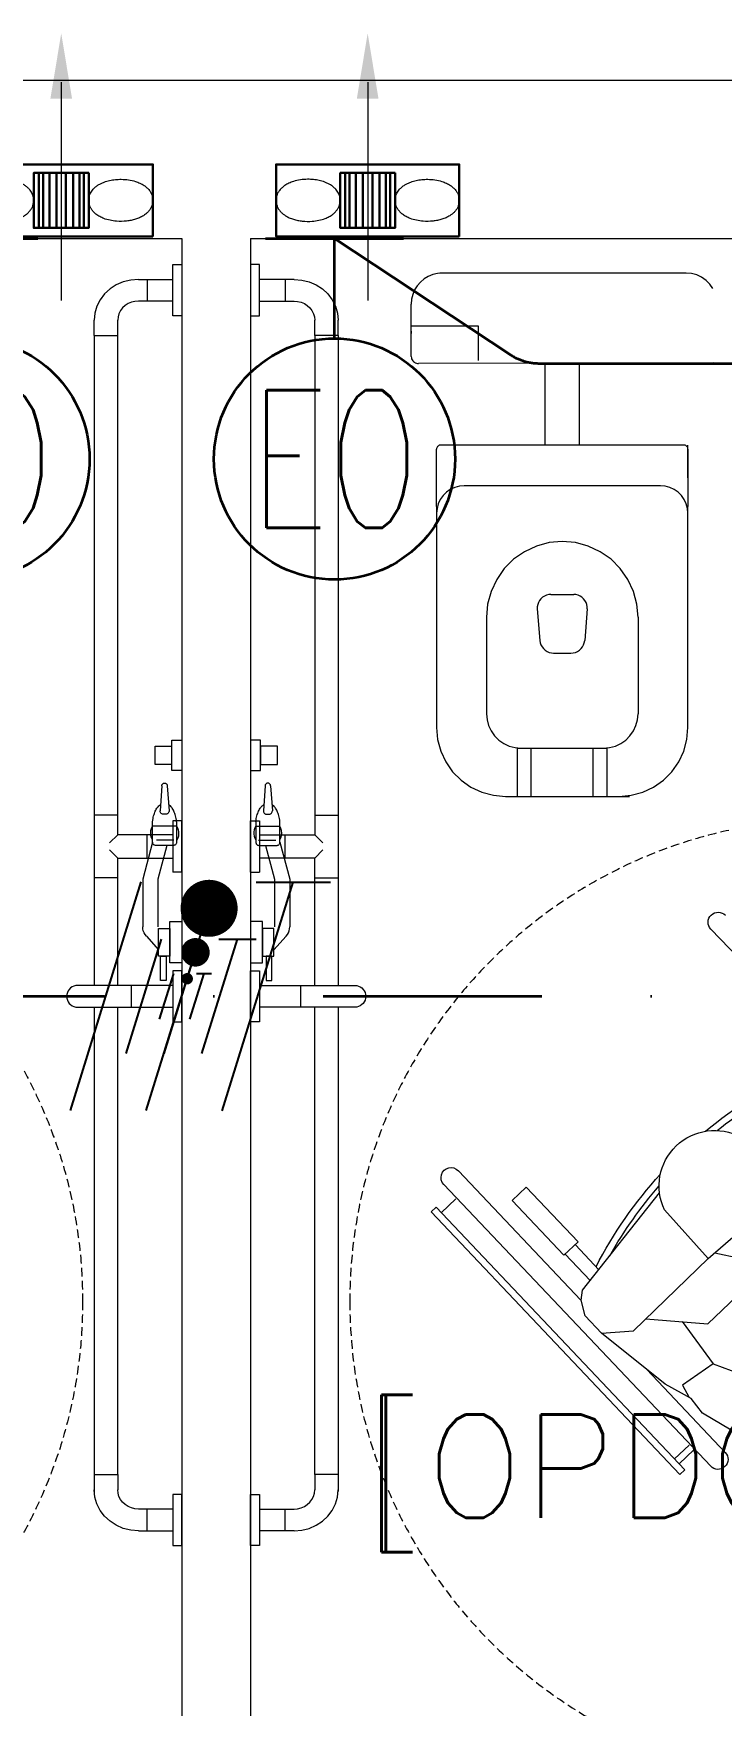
# Model space of a CAD drawing. Header units: inches. Extents: x -12418 to 183584, y -29325 to 19878.
# Drawn here: x 10223 to 11222, y 6443 to 8870 of the extents above; entities that cross this region are included whole.
import ezdxf
from ezdxf.enums import TextEntityAlignment as Align

# ---------------------------------------------------------------- set-up
doc = ezdxf.new("R2010")
doc.units = ezdxf.units.IN
doc.header["$LTSCALE"] = 25
doc.header["$MEASUREMENT"] = 0
for name, pattern in [('00-Ground Floor$0$TRATTEGGIATA', [0.75, 0.5, -0.25]), ('DASHDOT', [25.4, 12.7, -6.35, 0, -6.35]), ('DASHED2', [9.525, 6.35, -3.175])]:
    doc.linetypes.add(name, pattern=pattern)
doc.layers.get('0').update_dxf_attribs({"color": 8})
for name, color, linetype, lineweight in [('00-Ground Floor$0$72_EGR_BASE_TEXT', 252, 'Continuous', 5), ('00-Ground Floor$0$LOADING', 253, 'Continuous', 5), ('00-Ground Floor$0$SANIT', 250, 'Continuous', 5), ('00-Ground Floor$0$Walls', 251, 'Continuous', 5), ('E-LITE-CLNG-CNDT', 6, 'DASHDOT', 35), ('E-POWR-CIRC-NUMB', 6, 'Continuous', 25), ('E-POWR-WALL @ 100', 4, 'Continuous', 35), ('E-POWR-WIRE', 6, 'Continuous', 25), ('E-POWR-WIRE @ 100', 6, 'Continuous', 25), ('E-POWR-WIRE @ 20', 6, 'Continuous', 25), ('E-POWR-WIRE @ 50', 6, 'Continuous', 25)]:
    doc.layers.add(name, color=color, linetype=linetype, lineweight=lineweight)
doc.layers.add('E-POWR-IDEN', color=101, linetype='Continuous')
doc.layers.add('MC-EX-EQPM', color=2, linetype='Continuous')
doc.styles.add('00-Ground Floor$0$SIMPLEX', font='SIMPLEX.shx', dxfattribs={"height": 150})
doc.styles.add('DC_Simplex', font='SIMPLEX.shx', dxfattribs={"width": 0.7})

# ---------------------------------------------------------------- blocks, each defined once
blk = doc.blocks.new('00-Ground Floor$0$Wheelchair')
for p, q in [((10469.2, 3867.5), (10283.1, 4047.1)), ((9896.3, 3862.9), (9997.1, 3968)), ((9734.3, 3910), (9766.8, 3855.1)), ((9838.4, 3870.6), (9823.7, 3909.9)), ((9991.2, 3909.5), (9999, 3873.1)), ((9830, 3774.5), (9709.7, 3888.4)), ((9991.2, 3863.6), (10028.5, 3906.8)), ((9689.7, 3867.2), (10098.6, 3479.7)), ((9838.4, 3870.6), (9807.3, 3826.4)), ((9899.8, 3825.8), (9838.4, 3870.6)), ((9886.2, 3755.3), (9991.2, 3863.6)), ((9903.6, 3773.2), (9896.3, 3862.9)), ((9991.2, 3863.6), (10061.7, 3800.3)), ((9693.1, 3821.6), (9713.3, 3842.9)), ((9700.4, 3814.7), (9720.5, 3836)), ((9766.8, 3855.1), (9787.8, 3838.9)), ((9787.8, 3838.9), (9808.6, 3801)), ((9807.3, 3826.4), (9789.7, 3835.8)), ((9684.7, 3829.6), (9677.9, 3822.3)), ((9677.9, 3822.3), (10058.9, 3461.2)), ((9684.7, 3829.6), (10065.8, 3468.5)), ((9808.6, 3801), (9883.1, 3708.7)), ((9945.2, 3681.2), (10086.4, 3793)), ((9883.1, 3708.7), (9886.2, 3755.3)), ((9883.1, 3708.7), (9907.9, 3685.2)), ((9959.2, 3692.3), (9997.7, 3655.7)), ((10011, 3670.7), (9975, 3704.8)), ((9907.9, 3685.2), (9931, 3679)), ((10118.7, 3500.9), (9930.9, 3678.8)), ((9931, 3679), (9945.2, 3681.2)), ((9996.3, 3654.2), (10015.6, 3674.6)), ((10015.6, 3674.6), (10094.8, 3599.5)), ((10075.5, 3579.1), (9996.3, 3654.2)), ((10094.8, 3599.5), (10075.5, 3579.1)), ((10057.7, 3476.1), (10077.9, 3497.4)), ((10065.8, 3468.5), (10058.9, 3461.2))]:
    blk.add_line(p, q)
at = {"color": 30, "linetype": '00-Ground Floor$0$TRATTEGGIATA'}
blk.add_circle((9928.9, 4043.3), 700, dxfattribs=at)
for centre, radius, start, end in [((9694.4, 4260), 626.4, 320.2511, 335.2615), ((9694.4, 4260), 616.4, 321.5411, 333.0972), ((10097.1, 3872.9), 80.1, 316.0147, 28.3763), ((9699.7, 3877.8), 14.6, 46.5424, 226.5424), ((10479.4, 3878), 14.6, 226.0147, 46.0147), ((10096.6, 3872.4), 80.1, 244.1807, 316.5424), ((9692, 4257.4), 626.4, 297.2956, 312.306), ((9692, 4257.4), 616.4, 299.4599, 311.0159), ((10108.7, 3490.3), 14.6, 226.5424, 46.5424)]:
    blk.add_arc(centre, radius, start, end)
blk = doc.blocks.new('00-Ground Floor')
at = {"layer": '00-Ground Floor$0$SANIT'}
for p, q in [((10424.9, 8460.5, 0), (10424.9, 8534.8, 0)), ((10424.9, 8534.8, 0), (10437.9, 8534.8, 0)), ((10437.9, 8534.8, 0), (10437.9, 8460.5, 0)), ((10550.9, 8534.8, 0), (10537.9, 8534.8, 0)), ((10537.9, 8534.8, 0), (10537.9, 8460.5, 0)), ((10550.9, 8460.5, 0), (10550.9, 8534.8, 0)), ((10809, 8522, 0), (10802.2, 8520.4, 0)), ((10816.1, 8522.6, 0), (10809, 8522, 0)), ((10816.1, 8522.6, 0), (10812.6, 8522.6, 0)), ((11170.1, 8522.6, 0), (10816.1, 8522.6, 0)), ((10993.1, 8522.6, 0), (10828.1, 8522.6, 0)), ((11177.9, 8521.9, 0), (11170.1, 8522.6, 0)), ((11185.5, 8519.9, 0), (11177.9, 8521.9, 0)), ((10333.8, 8499.5, 0), (10325.9, 8492.2, 0)), ((10342.9, 8505.5, 0), (10333.8, 8499.5, 0)), ((10353, 8509.9, 0), (10342.9, 8505.5, 0)), ((10363.8, 8512.5, 0), (10353, 8509.9, 0)), ((10374.9, 8513.4, 0), (10363.8, 8512.5, 0)), ((10374.9, 8513.4, 0), (10423.9, 8513.4, 0)), ((10387.9, 8513.4, 0), (10387.9, 8481.9, 0)), ((10600.9, 8513.4, 0), (10551.9, 8513.4, 0)), ((10587.9, 8513.4, 0), (10587.9, 8481.9, 0)), ((10600.9, 8513.4, 0), (10612, 8512.5, 0)), ((10612, 8512.5, 0), (10622.8, 8509.9, 0)), ((10622.8, 8509.9, 0), (10632.9, 8505.5, 0)), ((10632.9, 8505.5, 0), (10642.1, 8499.5, 0)), ((10642.1, 8499.5, 0), (10649.9, 8492.2, 0)), ((10776, 8498, 0), (10773.3, 8491.4, 0)), ((10779.7, 8504, 0), (10776, 8498, 0)), ((10784.3, 8509.4, 0), (10779.7, 8504, 0)), ((10789.6, 8514, 0), (10784.3, 8509.4, 0)), ((10795.7, 8517.7, 0), (10789.6, 8514, 0)), ((10802.2, 8520.4, 0), (10795.7, 8517.7, 0)), ((11192.6, 8516.5, 0), (11185.5, 8519.9, 0)), ((11199, 8512, 0), (11192.6, 8516.5, 0)), ((11204.6, 8506.5, 0), (11199, 8512, 0)), ((11209.1, 8500.1, 0), (11204.6, 8506.5, 0)), ((10314.8, 8474.4, 0), (10311.9, 8464.4, 0)), ((10319.5, 8483.7, 0), (10314.8, 8474.4, 0)), ((10325.9, 8492.2, 0), (10319.5, 8483.7, 0)), ((10355.7, 8475.4, 0), (10352, 8471.9, 0)), ((10359.9, 8478.2, 0), (10355.7, 8475.4, 0)), ((10364.7, 8480.2, 0), (10359.9, 8478.2, 0)), ((10369.7, 8481.5, 0), (10364.7, 8480.2, 0)), ((10374.9, 8481.9, 0), (10369.7, 8481.5, 0)), ((10423.9, 8481.9, 0), (10374.9, 8481.9, 0)), ((10551.9, 8481.9, 0), (10600.9, 8481.9, 0)), ((10600.9, 8481.9, 0), (10606.1, 8481.5, 0)), ((10606.1, 8481.5, 0), (10611.2, 8480.2, 0)), ((10611.2, 8480.2, 0), (10615.9, 8478.2, 0)), ((10615.9, 8478.2, 0), (10620.2, 8475.4, 0)), ((10620.2, 8475.4, 0), (10623.9, 8471.9, 0)), ((10649.9, 8492.2, 0), (10656.3, 8483.7, 0)), ((10656.3, 8483.7, 0), (10661.1, 8474.4, 0)), ((10661.1, 8474.4, 0), (10663.9, 8464.4, 0)), ((10771.6, 8484.6, 0), (10771.1, 8477.6, 0)), ((10771.1, 8401.3, 0), (10771.1, 8477.6, 0)), ((10773.3, 8491.4, 0), (10771.6, 8484.6, 0)), ((10311.9, 8464.4, 0), (10310.9, 8454.1, 0)), ((10310.9, 8431.8, 0), (10310.9, 8454.1, 0)), ((10345.4, 8458.9, 0), (10344.9, 8454.1, 0)), ((10344.9, 8431.8, 0), (10344.9, 8454.1, 0)), ((10346.7, 8463.6, 0), (10345.4, 8458.9, 0)), ((10349, 8468, 0), (10346.7, 8463.6, 0)), ((10352, 8471.9, 0), (10349, 8468, 0)), ((10437.9, 8460.5, 0), (10424.9, 8460.5, 0)), ((10537.9, 8460.5, 0), (10550.9, 8460.5, 0)), ((10623.9, 8471.9, 0), (10626.9, 8468, 0)), ((10626.9, 8468, 0), (10629.1, 8463.6, 0)), ((10629.1, 8463.6, 0), (10630.5, 8458.9, 0)), ((10630.5, 8458.9, 0), (10630.9, 8454.1, 0)), ((10630.9, 8431.8, 0), (10630.9, 8454.1, 0)), ((10663.9, 8464.4, 0), (10664.9, 8454.1, 0)), ((10664.9, 8431.8, 0), (10664.9, 8454.1, 0)), ((10310.9, 8431.8, 0), (10344.9, 8431.8, 0)), ((10310.9, 8431.8, 0), (10310.9, 7516.2, 0)), ((10344.8, 8431.8, 0), (10344.8, 7707.2, 0)), ((10664.9, 8431.8, 0), (10630.9, 8431.8, 0)), ((10631.1, 8431.8, 0), (10631.1, 7707.2, 0)), ((10664.9, 8431.8, 0), (10664.9, 7516.2, 0)), ((10771.1, 8446.1, 0), (10868.1, 8446.1, 0)), ((10771.1, 8438, 0), (10771.1, 8434.6, 0)), ((10868.1, 8446.1, 0), (10868.1, 8395.6, 0)), ((10771.1, 8401.3, 0), (10771.2, 8399.7, 0)), ((10771.2, 8399.7, 0), (10771.6, 8398.1, 0)), ((10771.6, 8398.1, 0), (10772.3, 8396.6, 0)), ((10772.3, 8396.6, 0), (10773.2, 8395.2, 0)), ((10773.2, 8395.2, 0), (10774.3, 8394, 0)), ((10774.3, 8394, 0), (10775.6, 8393, 0)), ((10775.6, 8393, 0), (10777, 8392.2, 0)), ((10777, 8392.2, 0), (10778.6, 8391.7, 0)), ((10778.6, 8391.7, 0), (10780.2, 8391.4, 0)), ((10780.2, 8391.4, 0), (10781.8, 8391.4, 0)), ((11204.3, 8391.8, 0), (10781.8, 8391.4, 0)), ((10965.3, 8272.9, 0), (10965.3, 8391.6, 0)), ((11015.3, 8272.9, 0), (11015.3, 8391.6, 0)), ((11204.4, 8391.8, 0), (11206, 8391.8, 0)), ((11206, 8391.8, 0), (11207.6, 8392.1, 0)), ((11207.6, 8392.1, 0), (11209.2, 8392.6, 0)), ((10807.9, 8267.9, 0), (10807.8, 8266.9, 0)), ((10807.8, 8225.4, 0), (10807.8, 8266.9, 0)), ((10807.8, 8183.9, 0), (10807.8, 8266.9, 0)), ((10808.2, 8268.9, 0), (10807.9, 8267.9, 0)), ((10808.6, 8269.9, 0), (10808.2, 8268.9, 0)), ((10809.2, 8270.7, 0), (10808.6, 8269.9, 0)), ((10810, 8271.4, 0), (10809.2, 8270.7, 0)), ((10810.8, 8272, 0), (10810, 8271.4, 0)), ((10811.8, 8272.5, 0), (10810.8, 8272, 0)), ((10812.8, 8272.8, 0), (10811.8, 8272.5, 0)), ((10813.8, 8272.9, 0), (10812.8, 8272.8, 0)), ((11166.8, 8272.9, 0), (10813.8, 8272.9, 0)), ((11167.9, 8272.8, 0), (11166.8, 8272.9, 0)), ((11168.9, 8272.5, 0), (11167.9, 8272.8, 0)), ((11169.8, 8272.1, 0), (11168.9, 8272.5, 0)), ((11170.7, 8271.5, 0), (11169.8, 8272.1, 0)), ((11171.4, 8270.7, 0), (11170.7, 8271.5, 0)), ((11172, 8269.9, 0), (11171.4, 8270.7, 0)), ((11172.5, 8268.9, 0), (11172, 8269.9, 0)), ((11172.8, 8267.9, 0), (11172.5, 8268.9, 0)), ((11172.8, 8225.4, 0), (11172.8, 8272.9, 0)), ((11172.8, 8266.9, 0), (11172.8, 8267.9, 0)), ((11172.8, 8266.9, 0), (11172.8, 8183.9, 0)), ((10827.8, 8208.5, 0), (10822.1, 8204.5, 0)), ((10834.2, 8211.4, 0), (10827.8, 8208.5, 0)), ((10840.9, 8213.2, 0), (10834.2, 8211.4, 0)), ((10847.8, 8213.9, 0), (10840.9, 8213.2, 0)), ((11132.8, 8213.9, 0), (10847.8, 8213.9, 0)), ((11139.8, 8213.2, 0), (11132.8, 8213.9, 0)), ((11146.5, 8211.4, 0), (11139.8, 8213.2, 0)), ((11152.8, 8208.5, 0), (11146.5, 8211.4, 0)), ((11158.6, 8204.5, 0), (11152.8, 8208.5, 0)), ((10807.8, 8183.9, 0), (10807.8, 7862.9, 0)), ((10808.5, 8180.8, 0), (10807.8, 8173.9, 0)), ((10810.3, 8187.5, 0), (10808.5, 8180.8, 0)), ((10813.2, 8193.9, 0), (10810.3, 8187.5, 0)), ((10817.2, 8199.6, 0), (10813.2, 8193.9, 0)), ((10822.1, 8204.5, 0), (10817.2, 8199.6, 0)), ((11163.5, 8199.6, 0), (11158.6, 8204.5, 0)), ((11167.5, 8193.9, 0), (11163.5, 8199.6, 0)), ((11170.4, 8187.5, 0), (11167.5, 8193.9, 0)), ((11172.2, 8180.8, 0), (11170.4, 8187.5, 0)), ((11172.8, 8173.9, 0), (11172.2, 8180.8, 0)), ((11172.8, 7862.9, 0), (11172.8, 8183.9, 0)), ((10990.3, 8132.9, 0), (10971.2, 8131.2, 0)), ((11009.4, 8131.2, 0), (10990.3, 8132.9, 0)), ((10935.3, 8118.1, 0), (10919.6, 8107.1, 0)), ((10952.7, 8126.2, 0), (10935.3, 8118.1, 0)), ((10971.2, 8131.2, 0), (10952.7, 8126.2, 0)), ((11028, 8126.2, 0), (11009.4, 8131.2, 0)), ((11045.3, 8118.1, 0), (11028, 8126.2, 0)), ((11061.1, 8107.1, 0), (11045.3, 8118.1, 0)), ((10906.1, 8093.6, 0), (10895.1, 8077.9, 0)), ((10919.6, 8107.1, 0), (10906.1, 8093.6, 0)), ((11074.6, 8093.6, 0), (11061.1, 8107.1, 0)), ((11085.6, 8077.9, 0), (11074.6, 8093.6, 0)), ((10887, 8060.5, 0), (10882, 8042, 0)), ((10895.1, 8077.9, 0), (10887, 8060.5, 0)), ((11093.7, 8060.5, 0), (11085.6, 8077.9, 0)), ((11098.7, 8042, 0), (11093.7, 8060.5, 0)), ((10882, 8042, 0), (10880.3, 8022.9, 0)), ((10954.7, 8041.3, 0), (10954.1, 8038.1, 0)), ((10954.1, 8038.1, 0), (10954.1, 8034.9, 0)), ((10955.8, 8044.4, 0), (10954.7, 8041.3, 0)), ((10957.4, 8047.2, 0), (10955.8, 8044.4, 0)), ((10959.4, 8049.7, 0), (10957.4, 8047.2, 0)), ((10961.8, 8051.9, 0), (10959.4, 8049.7, 0)), ((10964.5, 8053.7, 0), (10961.8, 8051.9, 0)), ((10967.5, 8055, 0), (10964.5, 8053.7, 0)), ((10970.6, 8055.8, 0), (10967.5, 8055, 0)), ((10973.8, 8056.1, 0), (10970.6, 8055.8, 0)), ((10973.8, 8056.1, 0), (11006.9, 8056.1, 0)), ((11010.1, 8055.8, 0), (11006.9, 8056.1, 0)), ((11013.2, 8055, 0), (11010.1, 8055.8, 0)), ((11016.2, 8053.7, 0), (11013.2, 8055, 0)), ((11018.9, 8051.9, 0), (11016.2, 8053.7, 0)), ((11021.3, 8049.7, 0), (11018.9, 8051.9, 0)), ((11023.3, 8047.2, 0), (11021.3, 8049.7, 0)), ((11024.9, 8044.4, 0), (11023.3, 8047.2, 0)), ((11026, 8041.3, 0), (11024.9, 8044.4, 0)), ((11026.5, 8038.1, 0), (11026, 8041.3, 0)), ((11026.6, 8034.9, 0), (11026.5, 8038.1, 0)), ((11100.3, 8022.9, 0), (11098.7, 8042, 0)), ((10880.3, 8022.9, 0), (10880.3, 7882.9, 0)), ((10954.1, 8034.9, 0), (10957.8, 7989.2, 0)), ((11026.6, 8034.9, 0), (11022.9, 7989.2, 0)), ((11100.3, 8022.9, 0), (11100.3, 7882.9, 0)), ((10957.8, 7989.2, 0), (10958.4, 7986, 0)), ((11022.3, 7986, 0), (11022.9, 7989.2, 0)), ((10958.4, 7986, 0), (10959.4, 7982.8, 0)), ((10959.4, 7982.8, 0), (10961, 7979.9, 0)), ((10961, 7979.9, 0), (10963, 7977.3, 0)), ((10963, 7977.3, 0), (10965.5, 7975.1, 0)), ((10965.5, 7975.1, 0), (10968.2, 7973.3, 0)), ((10968.2, 7973.3, 0), (10971.3, 7971.9, 0)), ((10971.3, 7971.9, 0), (10974.5, 7971.1, 0)), ((10974.5, 7971.1, 0), (10977.8, 7970.9, 0)), ((10977.8, 7970.9, 0), (11002.9, 7970.9, 0)), ((11002.9, 7970.9, 0), (11006.2, 7971.1, 0)), ((11006.2, 7971.1, 0), (11009.4, 7971.9, 0)), ((11009.4, 7971.9, 0), (11012.5, 7973.3, 0)), ((11012.5, 7973.3, 0), (11015.2, 7975.1, 0)), ((11015.2, 7975.1, 0), (11017.7, 7977.3, 0)), ((11017.7, 7977.3, 0), (11019.7, 7979.9, 0)), ((11019.7, 7979.9, 0), (11021.3, 7982.8, 0)), ((11021.3, 7982.8, 0), (11022.3, 7986, 0)), ((10880.3, 7882.9, 0), (10881.1, 7874.2, 0)), ((10881.1, 7874.2, 0), (10883.4, 7865.8, 0)), ((10883.4, 7865.8, 0), (10887, 7857.9, 0)), ((11093.6, 7857.9, 0), (11097.3, 7865.8, 0)), ((11097.3, 7865.8, 0), (11099.6, 7874.2, 0)), ((11099.6, 7874.2, 0), (11100.3, 7882.9, 0)), ((10423.5, 7800.6, 0), (10423.5, 7844.6, 0)), ((10423.5, 7844.6, 0), (10437.9, 7844.6, 0)), ((10437.9, 7844.6, 0), (10437.9, 7800.6, 0)), ((10552.4, 7844.6, 0), (10537.9, 7844.6, 0)), ((10537.9, 7844.6, 0), (10537.9, 7800.6, 0)), ((10552.4, 7800.6, 0), (10552.4, 7844.6, 0)), ((10807.8, 7862.9, 0), (10809.4, 7845.5, 0)), ((10809.4, 7845.5, 0), (10813.9, 7828.6, 0)), ((10887, 7857.9, 0), (10892, 7850.7, 0)), ((10892, 7850.7, 0), (10898.2, 7844.5, 0)), ((10898.2, 7844.5, 0), (10905.3, 7839.6, 0)), ((11075.3, 7839.6, 0), (11082.5, 7844.6, 0)), ((11082.5, 7844.6, 0), (11088.6, 7850.7, 0)), ((11088.6, 7850.7, 0), (11093.6, 7857.9, 0)), ((11166.8, 7828.7, 0), (11171.3, 7845.5, 0)), ((11171.3, 7845.5, 0), (11172.8, 7862.9, 0)), ((10399.1, 7809.2, 0), (10399.1, 7835.9, 0)), ((10399.1, 7835.9, 0), (10423.5, 7835.9, 0)), ((10552.4, 7835.9, 0), (10552.4, 7809.2, 0)), ((10576.8, 7835.9, 0), (10552.4, 7835.9, 0)), ((10576.8, 7809.2, 0), (10576.8, 7835.9, 0)), ((10813.9, 7828.6, 0), (10821.2, 7812.9, 0)), ((10905.3, 7839.6, 0), (10913.2, 7835.9, 0)), ((10913.2, 7835.9, 0), (10921.7, 7833.6, 0)), ((10921.7, 7833.6, 0), (10930.3, 7832.9, 0)), ((10925.3, 7832.9, 0), (11055.3, 7832.9, 0)), ((10925.3, 7762.9, 0), (10925.3, 7832.9, 0)), ((10945.3, 7762.9, 0), (10945.3, 7832.9, 0)), ((11035.3, 7762.9, 0), (11035.3, 7832.9, 0)), ((11050.3, 7832.9, 0), (11059, 7833.6, 0)), ((11055.3, 7762.9, 0), (11055.3, 7832.9, 0)), ((11059, 7833.6, 0), (11067.4, 7835.9, 0)), ((11067.4, 7835.9, 0), (11075.3, 7839.6, 0)), ((11159.5, 7812.9, 0), (11166.8, 7828.7, 0)), ((10423.5, 7809.2, 0), (10399.1, 7809.2, 0)), ((10437.9, 7800.6, 0), (10423.5, 7800.6, 0)), ((10537.9, 7800.6, 0), (10552.4, 7800.6, 0)), ((10552.4, 7809.2, 0), (10576.8, 7809.2, 0)), ((10821.2, 7812.9, 0), (10831.2, 7798.6, 0)), ((10831.2, 7798.6, 0), (10843.6, 7786.2, 0)), ((11137.1, 7786.2, 0), (11149.5, 7798.6, 0)), ((11149.5, 7798.6, 0), (11159.5, 7812.9, 0)), ((10409, 7778.1, 0), (10406.4, 7741.9, 0)), ((10409, 7778.1, 0), (10409.1, 7778.7, 0)), ((10409.1, 7778.7, 0), (10409.2, 7779.4, 0)), ((10409.2, 7779.4, 0), (10409.5, 7780, 0)), ((10409.5, 7780, 0), (10409.9, 7780.6, 0)), ((10409.9, 7780.6, 0), (10410.4, 7781.1, 0)), ((10410.4, 7781.1, 0), (10411, 7781.5, 0)), ((10411, 7781.5, 0), (10411.6, 7781.8, 0)), ((10411.6, 7781.8, 0), (10412.3, 7781.9, 0)), ((10412.3, 7781.9, 0), (10412.9, 7782, 0)), ((10412.9, 7782, 0), (10413.6, 7781.9, 0)), ((10413.6, 7781.9, 0), (10414.3, 7781.8, 0)), ((10414.3, 7781.8, 0), (10414.9, 7781.5, 0)), ((10414.9, 7781.5, 0), (10415.5, 7781.1, 0)), ((10415.5, 7781.1, 0), (10416, 7780.6, 0)), ((10416, 7780.6, 0), (10416.3, 7780, 0)), ((10416.3, 7780, 0), (10416.6, 7779.4, 0)), ((10416.6, 7779.4, 0), (10416.8, 7778.7, 0)), ((10416.8, 7778.7, 0), (10416.9, 7778.1, 0)), ((10416.9, 7778.1, 0), (10419.4, 7741.9, 0)), ((10559, 7778.1, 0), (10556.4, 7741.9, 0)), ((10559.2, 7779.4, 0), (10559, 7778.7, 0)), ((10559, 7778.7, 0), (10559, 7778.1, 0)), ((10559.5, 7780, 0), (10559.2, 7779.4, 0)), ((10559.9, 7780.6, 0), (10559.5, 7780, 0)), ((10560.4, 7781.1, 0), (10559.9, 7780.6, 0)), ((10561, 7781.5, 0), (10560.4, 7781.1, 0)), ((10561.6, 7781.8, 0), (10561, 7781.5, 0)), ((10562.2, 7781.9, 0), (10561.6, 7781.8, 0)), ((10562.9, 7782, 0), (10562.2, 7781.9, 0)), ((10563.6, 7781.9, 0), (10562.9, 7782, 0)), ((10564.3, 7781.8, 0), (10563.6, 7781.9, 0)), ((10564.9, 7781.5, 0), (10564.3, 7781.8, 0)), ((10565.5, 7781.1, 0), (10564.9, 7781.5, 0)), ((10565.9, 7780.6, 0), (10565.5, 7781.1, 0)), ((10566.3, 7780, 0), (10565.9, 7780.6, 0)), ((10566.6, 7779.4, 0), (10566.3, 7780, 0)), ((10566.8, 7778.7, 0), (10566.6, 7779.4, 0)), ((10566.9, 7778.1, 0), (10566.8, 7778.7, 0)), ((10566.9, 7778.1, 0), (10569.4, 7741.9, 0)), ((10843.6, 7786.2, 0), (10857.8, 7776.2, 0)), ((10857.8, 7776.2, 0), (10873.6, 7768.9, 0)), ((10873.6, 7768.9, 0), (10890.5, 7764.4, 0)), ((11090.2, 7764.4, 0), (11107.1, 7768.9, 0)), ((11107.1, 7768.9, 0), (11122.8, 7776.3, 0)), ((11122.8, 7776.3, 0), (11137.1, 7786.2, 0)), ((10310.9, 7753.2, 0), (10310.9, 7488.3, 0)), ((10400.1, 7743, 0), (10400.9, 7744.4, 0)), ((10400.9, 7744.4, 0), (10401.7, 7745.6, 0)), ((10401.7, 7745.6, 0), (10402.6, 7746.8, 0)), ((10402.6, 7746.8, 0), (10403.5, 7747.9, 0)), ((10403.5, 7747.9, 0), (10404.4, 7748.9, 0)), ((10404.4, 7748.9, 0), (10405.4, 7749.8, 0)), ((10405.4, 7749.8, 0), (10406.4, 7750.6, 0)), ((10420.5, 7749.8, 0), (10419.4, 7750.6, 0)), ((10421.5, 7748.9, 0), (10420.5, 7749.8, 0)), ((10422.4, 7747.9, 0), (10421.5, 7748.9, 0)), ((10423.3, 7746.8, 0), (10422.4, 7747.9, 0)), ((10424.2, 7745.6, 0), (10423.3, 7746.8, 0)), ((10425, 7744.4, 0), (10424.2, 7745.6, 0)), ((10425.7, 7743, 0), (10425, 7744.4, 0)), ((10550.1, 7743, 0), (10550.9, 7744.4, 0)), ((10550.9, 7744.4, 0), (10551.7, 7745.6, 0)), ((10551.7, 7745.6, 0), (10552.5, 7746.8, 0)), ((10552.5, 7746.8, 0), (10553.4, 7747.9, 0)), ((10553.4, 7747.9, 0), (10554.4, 7748.9, 0)), ((10554.4, 7748.9, 0), (10555.4, 7749.8, 0)), ((10555.4, 7749.8, 0), (10556.4, 7750.6, 0)), ((10570.5, 7749.8, 0), (10569.4, 7750.6, 0)), ((10571.5, 7748.9, 0), (10570.5, 7749.8, 0)), ((10572.4, 7747.9, 0), (10571.5, 7748.9, 0)), ((10573.3, 7746.8, 0), (10572.4, 7747.9, 0)), ((10574.1, 7745.6, 0), (10573.3, 7746.8, 0)), ((10575, 7744.4, 0), (10574.1, 7745.6, 0)), ((10575.7, 7743, 0), (10575, 7744.4, 0)), ((10664.9, 7753.2, 0), (10664.9, 7488.3, 0)), ((10890.5, 7764.4, 0), (10907.8, 7762.9, 0)), ((10907.8, 7762.9, 0), (11087.8, 7762.9, 0)), ((11072.8, 7762.9, 0), (11090.2, 7764.4, 0)), ((10344.8, 7735.8, 0), (10310.9, 7735.8, 0)), ((10310.9, 7735.2, 0), (10310.9, 7645.2, 0)), ((10394, 7716.4, 0), (10395.4, 7719.6, 0)), ((10395.4, 7726.1, 0), (10395.8, 7728.3, 0)), ((10395.4, 7696.5, 0), (10395.4, 7726.1, 0)), ((10430.4, 7719.6, 0), (10395.4, 7719.6, 0)), ((10395.8, 7728.3, 0), (10396.2, 7730.5, 0)), ((10396.2, 7730.5, 0), (10396.6, 7732.6, 0)), ((10396.6, 7732.6, 0), (10397.1, 7734.6, 0)), ((10397.1, 7734.6, 0), (10397.6, 7736.4, 0)), ((10397.6, 7736.4, 0), (10398.2, 7738.2, 0)), ((10398.2, 7738.2, 0), (10398.8, 7739.9, 0)), ((10398.8, 7739.9, 0), (10399.4, 7741.5, 0)), ((10399.4, 7741.5, 0), (10400.1, 7743, 0)), ((10406.5, 7741.1, 0), (10406.4, 7741.9, 0)), ((10406.7, 7740.2, 0), (10406.5, 7741.1, 0)), ((10407.1, 7739.4, 0), (10406.7, 7740.2, 0)), ((10407.6, 7738.7, 0), (10407.1, 7739.4, 0)), ((10408.2, 7738.1, 0), (10407.6, 7738.7, 0)), ((10408.9, 7737.6, 0), (10408.2, 7738.1, 0)), ((10409.7, 7737.2, 0), (10408.9, 7737.6, 0)), ((10410.6, 7737, 0), (10409.7, 7737.2, 0)), ((10411.4, 7736.9, 0), (10410.6, 7737, 0)), ((10414.4, 7736.9, 0), (10411.4, 7736.9, 0)), ((10415.3, 7737, 0), (10414.4, 7736.9, 0)), ((10416.1, 7737.2, 0), (10415.3, 7737, 0)), ((10416.9, 7737.6, 0), (10416.1, 7737.2, 0)), ((10417.6, 7738.1, 0), (10416.9, 7737.6, 0)), ((10418.3, 7738.7, 0), (10417.6, 7738.1, 0)), ((10418.8, 7739.4, 0), (10418.3, 7738.7, 0)), ((10419.1, 7740.2, 0), (10418.8, 7739.4, 0)), ((10419.4, 7741.1, 0), (10419.1, 7740.2, 0)), ((10419.4, 7741.9, 0), (10419.4, 7741.1, 0)), ((10424.9, 7727.3, 0), (10424.9, 7653, 0)), ((10437.9, 7727.3, 0), (10424.9, 7727.3, 0)), ((10426.4, 7741.5, 0), (10425.7, 7743, 0)), ((10427.1, 7739.9, 0), (10426.4, 7741.5, 0)), ((10427.7, 7738.2, 0), (10427.1, 7739.9, 0)), ((10428.3, 7736.4, 0), (10427.7, 7738.2, 0)), ((10428.8, 7734.6, 0), (10428.3, 7736.4, 0)), ((10429.3, 7732.6, 0), (10428.8, 7734.6, 0)), ((10429.7, 7730.5, 0), (10429.3, 7732.6, 0)), ((10430.1, 7728.3, 0), (10429.7, 7730.5, 0)), ((10430.4, 7726.1, 0), (10430.1, 7728.3, 0)), ((10430.4, 7726.1, 0), (10430.4, 7696.5, 0)), ((10430.4, 7720, 0), (10431.9, 7717.2, 0)), ((10437.9, 7653, 0), (10437.9, 7727.3, 0)), ((10537.9, 7653, 0), (10537.9, 7727.3, 0)), ((10537.9, 7727.3, 0), (10550.9, 7727.3, 0)), ((10545.4, 7720, 0), (10544, 7717.2, 0)), ((10545.4, 7726.1, 0), (10545.8, 7728.3, 0)), ((10545.4, 7726.1, 0), (10545.4, 7696.5, 0)), ((10545.4, 7719.6, 0), (10580.4, 7719.6, 0)), ((10545.8, 7728.3, 0), (10546.1, 7730.5, 0)), ((10546.1, 7730.5, 0), (10546.6, 7732.6, 0)), ((10546.6, 7732.6, 0), (10547, 7734.6, 0)), ((10547, 7734.6, 0), (10547.6, 7736.4, 0)), ((10547.6, 7736.4, 0), (10548.1, 7738.2, 0)), ((10548.1, 7738.2, 0), (10548.8, 7739.9, 0)), ((10548.8, 7739.9, 0), (10549.4, 7741.5, 0)), ((10549.4, 7741.5, 0), (10550.1, 7743, 0)), ((10550.9, 7727.3, 0), (10550.9, 7653, 0)), ((10556.4, 7741.9, 0), (10556.5, 7741.1, 0)), ((10556.5, 7741.1, 0), (10556.7, 7740.2, 0)), ((10556.7, 7740.2, 0), (10557.1, 7739.4, 0)), ((10557.1, 7739.4, 0), (10557.6, 7738.7, 0)), ((10557.6, 7738.7, 0), (10558.2, 7738.1, 0)), ((10558.2, 7738.1, 0), (10558.9, 7737.6, 0)), ((10558.9, 7737.6, 0), (10559.7, 7737.2, 0)), ((10559.7, 7737.2, 0), (10560.6, 7737, 0)), ((10560.6, 7737, 0), (10561.4, 7736.9, 0)), ((10561.4, 7736.9, 0), (10564.4, 7736.9, 0)), ((10564.4, 7736.9, 0), (10565.3, 7737, 0)), ((10565.3, 7737, 0), (10566.1, 7737.2, 0)), ((10566.1, 7737.2, 0), (10566.9, 7737.6, 0)), ((10566.9, 7737.6, 0), (10567.6, 7738.1, 0)), ((10567.6, 7738.1, 0), (10568.3, 7738.7, 0)), ((10568.3, 7738.7, 0), (10568.8, 7739.4, 0)), ((10568.8, 7739.4, 0), (10569.1, 7740.2, 0)), ((10569.1, 7740.2, 0), (10569.3, 7741.1, 0)), ((10569.3, 7741.1, 0), (10569.4, 7741.9, 0)), ((10576.4, 7741.5, 0), (10575.7, 7743, 0)), ((10577.1, 7739.9, 0), (10576.4, 7741.5, 0)), ((10577.7, 7738.2, 0), (10577.1, 7739.9, 0)), ((10578.3, 7736.4, 0), (10577.7, 7738.2, 0)), ((10578.8, 7734.6, 0), (10578.3, 7736.4, 0)), ((10579.3, 7732.6, 0), (10578.8, 7734.6, 0)), ((10579.7, 7730.5, 0), (10579.3, 7732.6, 0)), ((10580.1, 7728.3, 0), (10579.7, 7730.5, 0)), ((10580.4, 7726.1, 0), (10580.1, 7728.3, 0)), ((10580.4, 7696.5, 0), (10580.4, 7726.1, 0)), ((10581.8, 7716.4, 0), (10580.4, 7719.6, 0)), ((10631.1, 7735.8, 0), (10664.9, 7735.8, 0)), ((10344.9, 7707.2, 0), (10332.9, 7695.2, 0)), ((10424.9, 7707.2, 0), (10344.9, 7707.2, 0)), ((10395.4, 7696.5, 0), (10381.3, 7642.6, 0)), ((10387.9, 7673.2, 0), (10387.9, 7707.2, 0)), ((10392.9, 7709.6, 0), (10393.2, 7713.1, 0)), ((10393.1, 7706.2, 0), (10392.9, 7709.6, 0)), ((10393.9, 7702.8, 0), (10393.1, 7706.2, 0)), ((10393.2, 7713.1, 0), (10394, 7716.4, 0)), ((10395.3, 7699.6, 0), (10393.9, 7702.8, 0)), ((10395.5, 7695.6, 0), (10395.4, 7696.5, 0)), ((10395.7, 7694.8, 0), (10395.5, 7695.6, 0)), ((10426.4, 7699.5, 0), (10401.4, 7699.5, 0)), ((10430.4, 7695.6, 0), (10430.1, 7694.8, 0)), ((10430.4, 7696.5, 0), (10430.4, 7695.6, 0)), ((10432, 7702.1, 0), (10430.6, 7699.3, 0)), ((10431.9, 7717.2, 0), (10432.9, 7714.3, 0)), ((10433, 7705.1, 0), (10432, 7702.1, 0)), ((10432.9, 7714.3, 0), (10433.4, 7711.2, 0)), ((10433.4, 7708.1, 0), (10433, 7705.1, 0)), ((10433.4, 7711.2, 0), (10433.4, 7708.1, 0)), ((10542.5, 7711.2, 0), (10542.4, 7708.1, 0)), ((10542.4, 7708.1, 0), (10542.9, 7705.1, 0)), ((10543, 7714.3, 0), (10542.5, 7711.2, 0)), ((10542.9, 7705.1, 0), (10543.8, 7702.1, 0)), ((10544, 7717.2, 0), (10543, 7714.3, 0)), ((10543.8, 7702.1, 0), (10545.2, 7699.3, 0)), ((10545.4, 7696.5, 0), (10545.5, 7695.6, 0)), ((10545.5, 7695.6, 0), (10545.7, 7694.8, 0)), ((10549.4, 7699.5, 0), (10574.4, 7699.5, 0)), ((10550.9, 7707.2, 0), (10630.9, 7707.2, 0)), ((10580.1, 7694.8, 0), (10580.3, 7695.6, 0)), ((10580.3, 7695.6, 0), (10580.4, 7696.5, 0)), ((10580.4, 7696.5, 0), (10594.6, 7642.6, 0)), ((10580.5, 7699.6, 0), (10581.9, 7702.8, 0)), ((10582.7, 7713.1, 0), (10581.8, 7716.4, 0)), ((10581.9, 7702.8, 0), (10582.7, 7706.2, 0)), ((10583, 7709.6, 0), (10582.7, 7713.1, 0)), ((10582.7, 7706.2, 0), (10583, 7709.6, 0)), ((10587.9, 7673.2, 0), (10587.9, 7707.2, 0)), ((10630.9, 7707.2, 0), (10642.9, 7695.2, 0)), ((10344.9, 7673.2, 0), (10332.9, 7685.2, 0)), ((10344.9, 7673.2, 0), (10424.9, 7673.2, 0)), ((10344.9, 7488.3, 0), (10344.9, 7673.2, 0)), ((10396.1, 7694, 0), (10395.7, 7694.8, 0)), ((10396.6, 7693.3, 0), (10396.1, 7694, 0)), ((10397.2, 7692.7, 0), (10396.6, 7693.3, 0)), ((10397.9, 7692.2, 0), (10397.2, 7692.7, 0)), ((10398.7, 7691.8, 0), (10397.9, 7692.2, 0)), ((10399.6, 7691.6, 0), (10398.7, 7691.8, 0)), ((10400.4, 7691.5, 0), (10399.6, 7691.6, 0)), ((10425.4, 7691.5, 0), (10400.4, 7691.5, 0)), ((10416.1, 7691.5, 0), (10403.3, 7642.6, 0)), ((10426.3, 7691.6, 0), (10425.4, 7691.5, 0)), ((10427.1, 7691.8, 0), (10426.3, 7691.6, 0)), ((10427.9, 7692.2, 0), (10427.1, 7691.8, 0)), ((10428.6, 7692.7, 0), (10427.9, 7692.2, 0)), ((10429.3, 7693.3, 0), (10428.6, 7692.7, 0)), ((10429.8, 7694, 0), (10429.3, 7693.3, 0)), ((10430.1, 7694.8, 0), (10429.8, 7694, 0)), ((10545.7, 7694.8, 0), (10546.1, 7694, 0)), ((10546.1, 7694, 0), (10546.6, 7693.3, 0)), ((10546.6, 7693.3, 0), (10547.2, 7692.7, 0)), ((10547.2, 7692.7, 0), (10547.9, 7692.2, 0)), ((10547.9, 7692.2, 0), (10548.7, 7691.8, 0)), ((10548.7, 7691.8, 0), (10549.6, 7691.6, 0)), ((10549.6, 7691.6, 0), (10550.4, 7691.5, 0)), ((10550.4, 7691.5, 0), (10575.4, 7691.5, 0)), ((10630.9, 7673.2, 0), (10550.9, 7673.2, 0)), ((10559.7, 7691.5, 0), (10572.6, 7642.6, 0)), ((10575.4, 7691.5, 0), (10576.3, 7691.6, 0)), ((10576.3, 7691.6, 0), (10577.1, 7691.8, 0)), ((10577.1, 7691.8, 0), (10577.9, 7692.2, 0)), ((10577.9, 7692.2, 0), (10578.6, 7692.7, 0)), ((10578.6, 7692.7, 0), (10579.3, 7693.3, 0)), ((10579.3, 7693.3, 0), (10579.8, 7694, 0)), ((10579.8, 7694, 0), (10580.1, 7694.8, 0)), ((10630.9, 7673.2, 0), (10642.9, 7685.2, 0)), ((10630.9, 7488.3, 0), (10630.9, 7673.2, 0)), ((10437.9, 7653, 0), (10424.9, 7653, 0)), ((10537.9, 7653, 0), (10550.9, 7653, 0)), ((10344.9, 7644.5, 0), (10310.9, 7644.5, 0)), ((10381.3, 7642.6, 0), (10381.3, 7573.3, 0)), ((10403.3, 7642.6, 0), (10403.3, 7573.3, 0)), ((10572.6, 7642.6, 0), (10572.6, 7573.3, 0)), ((10594.6, 7642.6, 0), (10594.6, 7573.3, 0)), ((10630.9, 7644.5, 0), (10664.9, 7644.5, 0)), ((10420.6, 7521, 0), (10420.6, 7581, 0)), ((10420.6, 7581, 0), (10437.9, 7581, 0)), ((10437.9, 7581, 0), (10437.9, 7521, 0)), ((10537.9, 7581, 0), (10537.9, 7521, 0)), ((10555.3, 7581, 0), (10537.9, 7581, 0)), ((10555.3, 7521, 0), (10555.3, 7581, 0)), ((10381.5, 7570.4, 0), (10381.3, 7573.3, 0)), ((10382.1, 7567.5, 0), (10381.5, 7570.4, 0)), ((10383.2, 7564.7, 0), (10382.1, 7567.5, 0)), ((10384.6, 7562.2, 0), (10383.2, 7564.7, 0)), ((10386.5, 7559.9, 0), (10384.6, 7562.2, 0)), ((10386.5, 7559.9, 0), (10404.2, 7540.3, 0)), ((10404.2, 7531.1, 0), (10404.2, 7570.9, 0)), ((10404.2, 7570.9, 0), (10420.6, 7570.9, 0)), ((10420.6, 7570.9, 0), (10420.6, 7531.1, 0)), ((10555.3, 7570.9, 0), (10555.3, 7531.1, 0)), ((10571.6, 7570.9, 0), (10555.3, 7570.9, 0)), ((10571.6, 7531.1, 0), (10571.6, 7570.9, 0)), ((10589.4, 7559.9, 0), (10571.6, 7540.3, 0)), ((10589.4, 7559.9, 0), (10591.2, 7562.2, 0)), ((10591.2, 7562.2, 0), (10592.7, 7564.7, 0)), ((10592.7, 7564.7, 0), (10593.7, 7567.5, 0)), ((10593.7, 7567.5, 0), (10594.4, 7570.4, 0)), ((10594.4, 7570.4, 0), (10594.6, 7573.3, 0)), ((10420.6, 7531.1, 0), (10404.2, 7531.1, 0)), ((10407.2, 7495.7, 0), (10407.2, 7531.1, 0)), ((10407.2, 7531.1, 0), (10415.2, 7531.1, 0)), ((10415.2, 7531.1, 0), (10415.2, 7495.7, 0)), ((10555.3, 7531.1, 0), (10571.6, 7531.1, 0)), ((10560.6, 7531.1, 0), (10560.6, 7495.7, 0)), ((10568.6, 7531.1, 0), (10560.6, 7531.1, 0)), ((10568.6, 7495.7, 0), (10568.6, 7531.1, 0)), ((10437.9, 7521, 0), (10420.6, 7521, 0)), ((10424.9, 7509.7, 0), (10424.9, 7435.5, 0)), ((10437.9, 7509.7, 0), (10424.9, 7509.7, 0)), ((10437.9, 7435.5, 0), (10437.9, 7509.7, 0)), ((10537.9, 7521, 0), (10555.3, 7521, 0)), ((10537.9, 7435.5, 0), (10537.9, 7509.7, 0)), ((10537.9, 7509.7, 0), (10550.9, 7509.7, 0)), ((10550.9, 7509.7, 0), (10550.9, 7435.5, 0)), ((10271.9, 7478, 0), (10271.2, 7475.3, 0)), ((10273, 7480.5, 0), (10271.9, 7478, 0)), ((10274.6, 7482.7, 0), (10273, 7480.5, 0)), ((10276.6, 7484.7, 0), (10274.6, 7482.7, 0)), ((10278.8, 7486.2, 0), (10276.6, 7484.7, 0)), ((10281.3, 7487.4, 0), (10278.8, 7486.2, 0)), ((10284, 7488.1, 0), (10281.3, 7487.4, 0)), ((10286.7, 7488.3, 0), (10284, 7488.1, 0)), ((10423.9, 7488.3, 0), (10286.7, 7488.3, 0)), ((10364.9, 7456.8, 0), (10364.9, 7488.3, 0)), ((10415.2, 7495.7, 0), (10407.2, 7495.7, 0)), ((10551.9, 7488.3, 0), (10689.1, 7488.3, 0)), ((10560.6, 7495.7, 0), (10568.6, 7495.7, 0)), ((10610.9, 7456.8, 0), (10610.9, 7488.3, 0)), ((10689.1, 7488.3, 0), (10691.9, 7488.1, 0)), ((10691.9, 7488.1, 0), (10694.5, 7487.4, 0)), ((10694.5, 7487.4, 0), (10697, 7486.2, 0)), ((10697, 7486.2, 0), (10699.3, 7484.7, 0)), ((10699.3, 7484.7, 0), (10701.2, 7482.7, 0)), ((10701.2, 7482.7, 0), (10702.8, 7480.5, 0)), ((10702.8, 7480.5, 0), (10704, 7478, 0)), ((10704, 7478, 0), (10704.7, 7475.3, 0)), ((10271.2, 7475.3, 0), (10270.9, 7472.6, 0)), ((10270.9, 7472.6, 0), (10271.2, 7469.8, 0)), ((10271.2, 7469.8, 0), (10271.9, 7467.2, 0)), ((10271.9, 7467.2, 0), (10273, 7464.7, 0)), ((10273, 7464.7, 0), (10274.6, 7462.4, 0)), ((10274.6, 7462.4, 0), (10276.6, 7460.5, 0)), ((10276.6, 7460.5, 0), (10278.8, 7458.9, 0)), ((10278.8, 7458.9, 0), (10281.3, 7457.8, 0)), ((10281.3, 7457.8, 0), (10284, 7457, 0)), ((10284, 7457, 0), (10286.7, 7456.8, 0)), ((10286.7, 7456.8, 0), (10424.9, 7456.8, 0)), ((10310.9, 7456.8, 0), (10310.9, 6753.9, 0)), ((10344.9, 6778.3, 0), (10344.9, 7456.8, 0)), ((10689.1, 7456.8, 0), (10550.9, 7456.8, 0)), ((10630.9, 6778.3, 0), (10630.9, 7456.8, 0)), ((10664.9, 7456.8, 0), (10664.9, 6753.9, 0)), ((10691.9, 7457, 0), (10689.1, 7456.8, 0)), ((10694.5, 7457.8, 0), (10691.9, 7457, 0)), ((10697, 7458.9, 0), (10694.5, 7457.8, 0)), ((10699.3, 7460.5, 0), (10697, 7458.9, 0)), ((10701.2, 7462.4, 0), (10699.3, 7460.5, 0)), ((10702.8, 7464.7, 0), (10701.2, 7462.4, 0)), ((10704, 7467.2, 0), (10702.8, 7464.7, 0)), ((10704.7, 7469.8, 0), (10704, 7467.2, 0)), ((10704.7, 7475.3, 0), (10704.9, 7472.6, 0)), ((10704.9, 7472.6, 0), (10704.7, 7469.8, 0)), ((10424.9, 7435.5, 0), (10437.9, 7435.5, 0)), ((10550.9, 7435.5, 0), (10537.9, 7435.5, 0)), ((10310.9, 6778.3, 0), (10310.9, 6756, 0)), ((10310.9, 6778.3, 0), (10344.9, 6778.3, 0)), ((10344.9, 6778.3, 0), (10344.9, 6756, 0)), ((10630.9, 6778.3, 0), (10630.9, 6756, 0)), ((10664.9, 6778.3, 0), (10630.9, 6778.3, 0)), ((10664.9, 6778.3, 0), (10664.9, 6756, 0)), ((10311.9, 6745.7, 0), (10310.9, 6756, 0)), ((10345.4, 6751.2, 0), (10344.9, 6756, 0)), ((10346.7, 6746.5, 0), (10345.4, 6751.2, 0)), ((10424.9, 6749.5, 0), (10424.9, 6675.3, 0)), ((10437.9, 6749.5, 0), (10424.9, 6749.5, 0)), ((10437.9, 6675.3, 0), (10437.9, 6749.5, 0)), ((10537.9, 6675.3, 0), (10537.9, 6749.5, 0)), ((10537.9, 6749.5, 0), (10550.9, 6749.5, 0)), ((10550.9, 6749.5, 0), (10550.9, 6675.3, 0)), ((10629.1, 6746.5, 0), (10630.5, 6751.2, 0)), ((10630.5, 6751.2, 0), (10630.9, 6756, 0)), ((10664, 6745.7, 0), (10664.9, 6756, 0)), ((10314.8, 6735.7, 0), (10311.9, 6745.7, 0)), ((10319.5, 6726.3, 0), (10314.8, 6735.7, 0)), ((10325.9, 6717.8, 0), (10319.5, 6726.3, 0)), ((10348.9, 6742.1, 0), (10346.7, 6746.5, 0)), ((10351.9, 6738.1, 0), (10348.9, 6742.1, 0)), ((10355.6, 6734.7, 0), (10351.9, 6738.1, 0)), ((10359.9, 6731.9, 0), (10355.6, 6734.7, 0)), ((10364.7, 6729.8, 0), (10359.9, 6731.9, 0)), ((10369.7, 6728.6, 0), (10364.7, 6729.8, 0)), ((10374.9, 6728.2, 0), (10369.7, 6728.6, 0)), ((10423.9, 6728.2, 0), (10374.9, 6728.2, 0)), ((10387.9, 6696.6, 0), (10387.9, 6728.2, 0)), ((10551.9, 6728.2, 0), (10600.9, 6728.2, 0)), ((10587.9, 6696.6, 0), (10587.9, 6728.2, 0)), ((10600.9, 6728.2, 0), (10606.1, 6728.6, 0)), ((10606.1, 6728.6, 0), (10611.2, 6729.8, 0)), ((10611.2, 6729.8, 0), (10615.9, 6731.9, 0)), ((10615.9, 6731.9, 0), (10620.2, 6734.7, 0)), ((10620.2, 6734.7, 0), (10623.9, 6738.1, 0)), ((10623.9, 6738.1, 0), (10626.9, 6742.1, 0)), ((10626.9, 6742.1, 0), (10629.1, 6746.5, 0)), ((10650, 6717.8, 0), (10656.4, 6726.3, 0)), ((10656.4, 6726.3, 0), (10661.1, 6735.7, 0)), ((10661.1, 6735.7, 0), (10664, 6745.7, 0)), ((10333.8, 6710.5, 0), (10325.9, 6717.8, 0)), ((10342.9, 6704.6, 0), (10333.8, 6710.5, 0)), ((10353, 6700.2, 0), (10342.9, 6704.6, 0)), ((10363.8, 6697.5, 0), (10353, 6700.2, 0)), ((10612, 6697.5, 0), (10622.8, 6700.2, 0)), ((10622.8, 6700.2, 0), (10632.9, 6704.6, 0)), ((10632.9, 6704.6, 0), (10642.1, 6710.5, 0)), ((10642.1, 6710.5, 0), (10650, 6717.8, 0)), ((10374.9, 6696.6, 0), (10363.8, 6697.5, 0)), ((10374.9, 6696.6, 0), (10423.9, 6696.6, 0)), ((10600.9, 6696.6, 0), (10551.9, 6696.6, 0)), ((10600.9, 6696.6, 0), (10612, 6697.5, 0)), ((10424.9, 6675.3, 0), (10437.9, 6675.3, 0)), ((10550.9, 6675.3, 0), (10537.9, 6675.3, 0))]:
    blk.add_line(p, q, dxfattribs=at)
at = {"layer": '00-Ground Floor$0$Walls'}
for p, q in [((9704.4, 8802.6, 0), (11449.3, 8802.6)), ((9704.4, 8572.6, 0), (10437.9, 8572.6, 0)), ((10437.9, 8572.6, 0), (10437.9, 6372.6, 0)), ((10537.9, 8572.6, 0), (11449.3, 8572.6)), ((10537.9, 8572.6, 0), (10537.9, 6372.6, 0))]:
    blk.add_line(p, q, dxfattribs=at)
at = {"layer": '00-Ground Floor$0$LOADING', "rotation": 90.00000000000001}
blk.add_blockref('00-Ground Floor$0$Wheelchair', (13637.2, -2899.3, 0), dxfattribs=at)
at = {"layer": '00-Ground Floor$0$LOADING', "xscale": -1, "rotation": 270}
blk.add_blockref('00-Ground Floor$0$Wheelchair', (7338.6, -2899.3, 0), dxfattribs=at)
at = {"layer": '00-Ground Floor$0$72_EGR_BASE_TEXT', "insert": (11255.1, 6865.7, 0), "char_height": 150, "attachment_point": 2, "style": '00-Ground Floor$0$SIMPLEX'}
blk.add_mtext('[OPDG58b]', dxfattribs=at)
blk = doc.blocks.new('*U76')
for p, q in [((-1.617, -1.658), (-0.587, 1.663)), ((-0.515, -1.66), (0.515, 1.66)), ((0.587, -1.663), (1.617, 1.658)), ((1.078, 1.659), (2.157, 1.657))]:
    blk.add_line(p, q)
at = {"const_width": 0.414}
blk.add_lwpolyline([(0.19, 1.278, 1), (0.604, 1.277, 1)], format="xyb", close=True, dxfattribs=at)
blk = doc.blocks.new('*U1275')
at = {"layer": 'E-POWR-WIRE @ 100', "xscale": 100, "yscale": 100, "zscale": 100}
blk.add_blockref('*U76', (10437.9, 7472.6, 0), dxfattribs=at)
at = {"layer": 'E-POWR-WIRE @ 20', "xscale": 20, "yscale": 20, "zscale": 20}
blk.add_blockref('*U76', (10437.9, 7472.6, 0), dxfattribs=at)
at = {"layer": 'E-POWR-WIRE @ 50', "xscale": 50, "yscale": 50, "zscale": 50}
blk.add_blockref('*U76', (10437.9, 7472.6, 0), dxfattribs=at)
blk = doc.blocks.new('*U98')
at = {"layer": 'MC-EX-EQPM', "lineweight": 9}
blk.add_hatch(color=253, dxfattribs=at).paths.add_polyline_path([(15.7, 160.3), (-15.7, 160.3), (0, 254.8)], flags=0)
at = {"layer": 'MC-EX-EQPM', "color": 253, "lineweight": 9}
blk.add_line((0, 183.8), (0, -132.9), dxfattribs=at)
at = {"layer": 'MC-EX-EQPM', "color": 253, "linetype": 'DASHED2', "lineweight": 30, "ltscale": 2.5}
for p, q in [((-32.6, 52.3), (-32.6, -27.5)), ((-26.4, 52.3), (-26.4, -27.5)), ((-17.2, 52.3), (-17.2, -27.5)), ((-6.9, 52.3), (-6.9, -27.5)), ((6.9, 52.3), (6.9, -27.5)), ((17.2, 52.3), (17.2, -27.5)), ((26.4, 52.3), (26.4, -27.5)), ((32.6, 52.3), (32.6, -27.5))]:
    blk.add_line(p, q, dxfattribs=at)
at = {"layer": 'MC-EX-EQPM', "color": 253, "lineweight": 30, "ltscale": 2.5}
for points in [[(-133, -39.8), (133, -39.8), (133, 64.7), (-133, 64.7)], [(-39.9, 52.3), (39.9, 52.3), (39.9, -27.5), (-39.9, -27.5)]]:
    blk.add_lwpolyline(points, close=True, dxfattribs=at)
at = {"layer": 'MC-EX-EQPM', "color": 253, "lineweight": 9}
for points, knots in [([(-39.9, 12.4), (-39.9, 13.7), (-40, 14.9), (-40.4, 17.4), (-40.7, 18.6), (-41.5, 20.9), (-42, 22), (-43, 24), (-43.6, 25), (-44.9, 26.9), (-45.6, 27.7), (-47.4, 29.8), (-48.6, 31), (-51.1, 33), (-52.4, 34), (-55.1, 35.6), (-56.5, 36.4), (-59.4, 37.8), (-60.9, 38.4), (-65, 39.9), (-67.6, 40.7), (-73, 41.9), (-75.8, 42.3), (-81.5, 42.9), (-84.3, 43), (-90.7, 43), (-94.3, 42.7), (-101.2, 41.7), (-104.6, 40.9), (-110, 39.2), (-112.2, 38.4), (-116.4, 36.4), (-118.4, 35.3), (-121.7, 33.1), (-123.1, 32), (-125.6, 29.7), (-126.8, 28.4), (-128.8, 25.9), (-129.5, 24.7), (-130.9, 22.1), (-131.5, 20.8), (-132.4, 17.9), (-132.7, 16.4), (-133, 14), (-133, 13.2), (-133, 12.4)], [0, 0, 0, 0, 0.083152, 0.083152, 0.166304, 0.166304, 0.249457, 0.249457, 0.332609, 0.332609, 0.415761, 0.415761, 0.545395, 0.545395, 0.675028, 0.675028, 0.804662, 0.804662, 0.934296, 0.934296, 1.152782, 1.152782, 1.371268, 1.371268, 1.589754, 1.589754, 1.860357, 1.860357, 2.130959, 2.130959, 2.317705, 2.317705, 2.504451, 2.504451, 2.641391, 2.641391, 2.778331, 2.778331, 2.881554, 2.881554, 2.984776, 2.984776, 3.087999, 3.087999, 3.141593, 3.141593, 3.141593, 3.141593]), ([(39.9, 12.4), (39.9, 13.7), (40, 14.9), (40.4, 17.4), (40.7, 18.6), (41.5, 20.9), (42, 22), (43, 24), (43.6, 25), (44.9, 26.9), (45.6, 27.7), (47.4, 29.8), (48.6, 31), (51.1, 33), (52.4, 34), (55.1, 35.6), (56.5, 36.4), (59.4, 37.8), (60.9, 38.4), (65, 39.9), (67.6, 40.7), (73, 41.9), (75.8, 42.3), (81.5, 42.9), (84.3, 43), (90.7, 43), (94.3, 42.7), (101.2, 41.7), (104.6, 40.9), (110, 39.2), (112.2, 38.4), (116.4, 36.4), (118.4, 35.3), (121.7, 33.1), (123.1, 32), (125.6, 29.7), (126.8, 28.4), (128.8, 25.9), (129.5, 24.7), (130.9, 22.1), (131.5, 20.8), (132.4, 17.9), (132.7, 16.4), (133, 14), (133, 13.2), (133, 12.4)], [0, 0, 0, 0, 0.083152, 0.083152, 0.166304, 0.166304, 0.249457, 0.249457, 0.332609, 0.332609, 0.415761, 0.415761, 0.545395, 0.545395, 0.675028, 0.675028, 0.804662, 0.804662, 0.934296, 0.934296, 1.152782, 1.152782, 1.371268, 1.371268, 1.589754, 1.589754, 1.860357, 1.860357, 2.130959, 2.130959, 2.317705, 2.317705, 2.504451, 2.504451, 2.641391, 2.641391, 2.778331, 2.778331, 2.881554, 2.881554, 2.984776, 2.984776, 3.087999, 3.087999, 3.141593, 3.141593, 3.141593, 3.141593]), ([(-133, 12.4), (-133, 11.7), (-133, 10.9), (-132.7, 8.6), (-132.4, 7.1), (-131.5, 4.3), (-131, 2.9), (-129.6, 0.3), (-128.9, -0.9), (-127.2, -3.1), (-126.3, -4.1), (-124.4, -6), (-123.5, -6.8), (-121.4, -8.4), (-120.4, -9.1), (-117.5, -11), (-115.7, -11.9), (-111.8, -13.7), (-109.8, -14.4), (-105.7, -15.7), (-103.6, -16.2), (-99.3, -17.1), (-97.1, -17.4), (-90.1, -18.2), (-85.3, -18.3), (-77.2, -17.7), (-74, -17.2), (-67.7, -15.9), (-64.6, -15), (-59.7, -13.1), (-57.7, -12.2), (-54, -10.1), (-52.2, -9), (-49.2, -6.7), (-48, -5.6), (-45.8, -3.2), (-44.7, -1.9), (-43.1, 0.7), (-42.4, 1.9), (-41.3, 4.5), (-40.8, 5.9), (-40.2, 8.8), (-40, 10.2), (-39.9, 12), (-39.9, 12.2), (-39.9, 12.4)], [3.141593, 3.141593, 3.141593, 3.141593, 3.191222, 3.191222, 3.294445, 3.294445, 3.397668, 3.397668, 3.500891, 3.500891, 3.604114, 3.604114, 3.707337, 3.707337, 3.810559, 3.810559, 3.981855, 3.981855, 4.15315, 4.15315, 4.324446, 4.324446, 4.495741, 4.495741, 4.865323, 4.865323, 5.117184, 5.117184, 5.369044, 5.369044, 5.542485, 5.542485, 5.715925, 5.715925, 5.843378, 5.843378, 5.97083, 5.97083, 6.069787, 6.069787, 6.168745, 6.168745, 6.267702, 6.267702, 6.283185, 6.283185, 6.283185, 6.283185]), ([(133, 12.4), (133, 11.7), (133, 10.9), (132.7, 8.6), (132.4, 7.1), (131.5, 4.3), (131, 2.9), (129.6, 0.3), (128.9, -0.9), (127.2, -3.1), (126.3, -4.1), (124.4, -6), (123.5, -6.8), (121.4, -8.4), (120.4, -9.1), (117.5, -11), (115.7, -11.9), (111.8, -13.7), (109.8, -14.4), (105.7, -15.7), (103.6, -16.2), (99.3, -17.1), (97.1, -17.4), (90.1, -18.2), (85.3, -18.3), (77.2, -17.7), (74, -17.2), (67.7, -15.9), (64.6, -15), (59.7, -13.1), (57.7, -12.2), (54, -10.1), (52.2, -9), (49.2, -6.7), (48, -5.6), (45.8, -3.2), (44.7, -1.9), (43.1, 0.7), (42.4, 1.9), (41.3, 4.5), (40.8, 5.9), (40.2, 8.8), (40, 10.2), (39.9, 12), (39.9, 12.2), (39.9, 12.4)], [3.141593, 3.141593, 3.141593, 3.141593, 3.191222, 3.191222, 3.294445, 3.294445, 3.397668, 3.397668, 3.500891, 3.500891, 3.604114, 3.604114, 3.707337, 3.707337, 3.810559, 3.810559, 3.981855, 3.981855, 4.15315, 4.15315, 4.324446, 4.324446, 4.495741, 4.495741, 4.865323, 4.865323, 5.117184, 5.117184, 5.369044, 5.369044, 5.542485, 5.542485, 5.715925, 5.715925, 5.843378, 5.843378, 5.97083, 5.97083, 6.069787, 6.069787, 6.168745, 6.168745, 6.267702, 6.267702, 6.283185, 6.283185, 6.283185, 6.283185])]:
    blk.add_open_spline(points, degree=3, knots=knots, dxfattribs=at)
blk = doc.blocks.new('*U92')
for p, q in [((-1, 0), (1, 0)), ((0, -1.45), (0, 0))]:
    blk.add_line(p, q)
blk.add_circle((0, -3.2), 1.75)
at = {"layer": 'E-POWR-CIRC-NUMB', "style": 'DC_Simplex', "width": 0.7, "flags": 8}
blk.add_attdef('CIRCUIT', (3.364, 5.671), '', height=2, rotation=360, dxfattribs=at)
at = {"layer": 'E-POWR-IDEN', "style": 'DC_Simplex', "width": 0.7, "flags": 8}
blk.add_attdef('TYPE', text='', height=2, rotation=180, dxfattribs=at).set_placement((0, -3.2), align=Align.MIDDLE_CENTER)

msp = doc.modelspace()

# ---------------------------------------------------------------- linework, layer by layer
at = {"layer": 'E-LITE-CLNG-CNDT', "color": 1, "elevation": 0}
msp.add_lwpolyline([(10659.7, 8572.6), (10915.3, 8403.9, 0.146889), (10956.6, 8391.5), (11527.9, 8391.5, -0.414214), (11602.9, 8316.5), (11602.9, 7472.6)], format="xyb", dxfattribs=at)
msp.add_lwpolyline([(9372.9, 7472.6), (11602.9, 7472.6)], dxfattribs=at)

# ---------------------------------------------------------------- block references
at = {"layer": 'E-LITE-CLNG-CNDT', "color": 1}
msp.add_blockref('00-Ground Floor', (0, 0), dxfattribs=at)
at = {"layer": 'E-POWR-WALL @ 100'}
ref = msp.add_blockref('*U92', (10129, 8572.6, 0), dxfattribs=dict(at, xscale=100, yscale=100, zscale=100))
ref.add_attrib('TYPE', 'EO', dxfattribs={"layer": 'E-POWR-IDEN', "height": 200, "style": 'DC_Simplex', "width": 0.7, "flags": 8}).set_placement((10129, 8252.6, 0), align=Align.MIDDLE_CENTER)
ref = msp.add_blockref('*U92', (10659.7, 8572.6, 0), dxfattribs=dict(at, xscale=100, yscale=100, zscale=100))
ref.add_attrib('TYPE', 'EO', dxfattribs={"layer": 'E-POWR-IDEN', "height": 200, "style": 'DC_Simplex', "width": 0.7, "flags": 8}).set_placement((10659.7, 8252.6, 0), align=Align.MIDDLE_CENTER)
at = {"layer": 'E-POWR-WIRE'}
msp.add_blockref('*U1275', (0, 0), dxfattribs=at)
at = {"layer": 'MC-EX-EQPM', "xscale": -1}
for p in [(10262.9, 8615.7, 0), (10707.8, 8615.7, 0)]:
    msp.add_blockref('*U98', p, dxfattribs=at)

doc.saveas('drawing.dxf')
